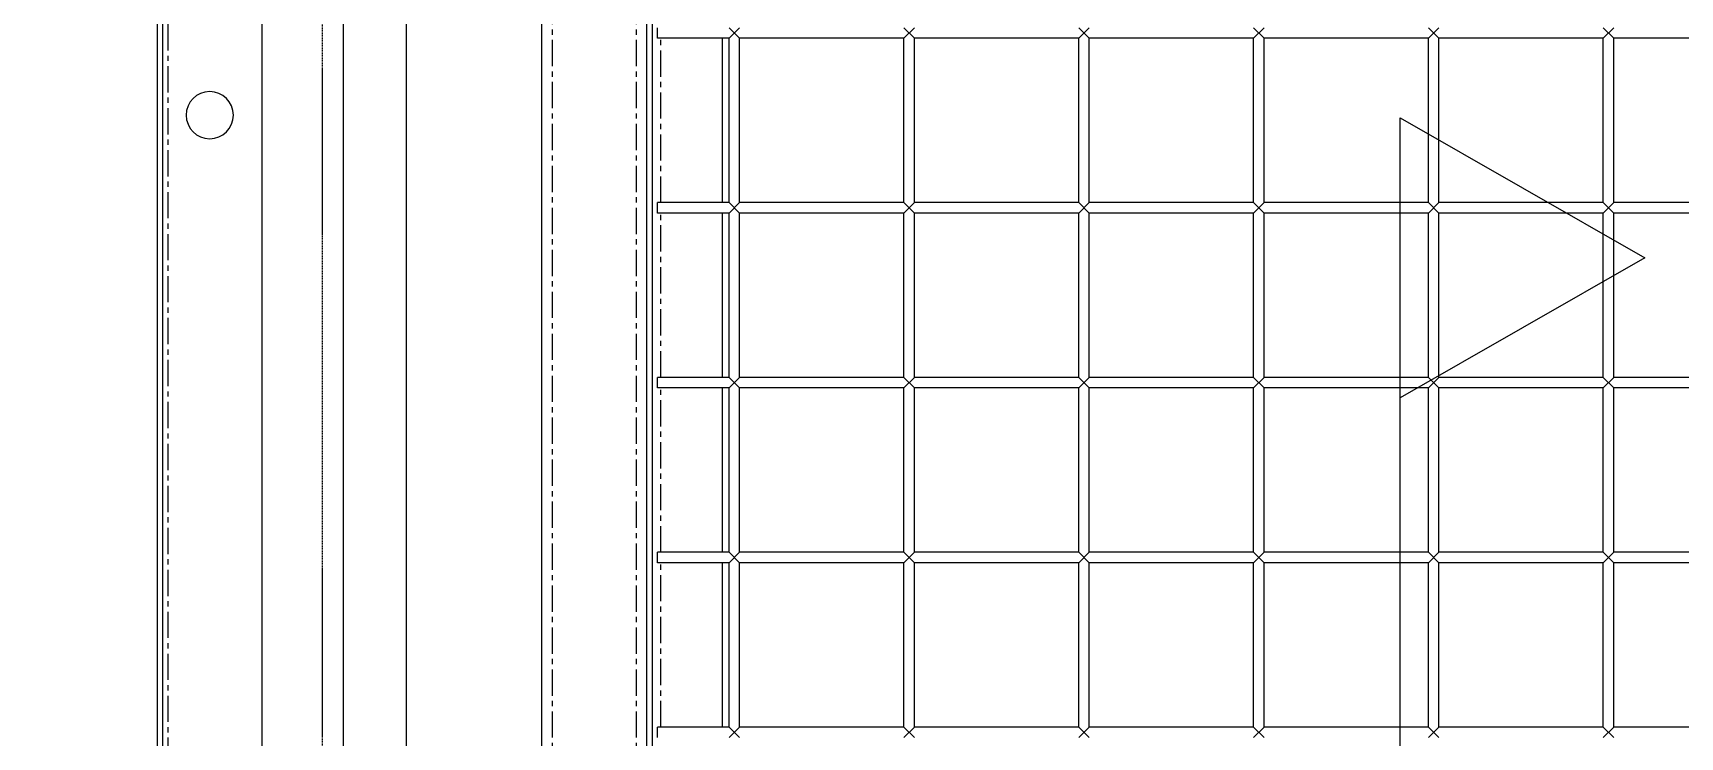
# Model space of a CAD drawing. Header units: millimetres. Extents: x -198529 to 244266, y -64 to 158464.
# Drawn here: x -170034.3 to -169563.3, y 96765.2 to 96966.5 of the extents above; entities that cross this region are included whole.
import ezdxf

# ---------------------------------------------------------------- set-up
doc = ezdxf.new("R2010")
doc.units = ezdxf.units.MM
doc.linetypes.add('CENTER', pattern=[12, 7.5, -1.5, 1.5, -1.5])
doc.linetypes.add('HIDDEN2', pattern=[4.7625, 3.175, -1.5875])
for name, color, linetype in [('0-DCC', 30, 'Continuous'), ('0-DCC-STRUC-T', 4, 'Continuous'), ('K-CEIL-DCC-RACK', 10, 'Continuous')]:
    doc.layers.add(name, color=color, linetype=linetype)

# ---------------------------------------------------------------- blocks, each defined once
blk = doc.blocks.new('DCC2850x1800(右)')
at = {"color": 0, "linetype": 'Continuous'}
for p, q in [((65616, -74478.48), (65616, -72678.48)), ((65646, -74478.48), (65646, -72678.48)), ((65684.72, -74441.08), (65684.72, -72678.48)), ((65726, -74441.08), (65726, -72678.48)), ((65754.5, -72678.48), (65754.5, -74478.48)), ((65756, -72678.48), (65756, -74478.48)), ((65614.5, -72730.88), (65614.5, -74426.08)), ((65292.5, -73906.48), (65339.5, -73906.48)), ((65342.5, -73903.48), (65339.5, -73906.48)), ((65342.5, -73906.48), (65339.5, -73903.48)), ((65339.5, -73953.48), (65339.5, -73906.48)), ((65342.5, -73953.48), (65342.5, -73906.48)), ((65342.5, -73906.48), (65389.5, -73906.48)), ((65392.5, -73903.48), (65389.5, -73906.48)), ((65392.5, -73906.48), (65389.5, -73903.48)), ((65389.5, -73953.48), (65389.5, -73906.48)), ((65392.5, -73953.48), (65392.5, -73906.48)), ((65392.5, -73906.48), (65439.5, -73906.48)), ((65442.5, -73903.48), (65439.5, -73906.48)), ((65442.5, -73906.48), (65439.5, -73903.48)), ((65439.5, -73953.48), (65439.5, -73906.48)), ((65442.5, -73953.48), (65442.5, -73906.48)), ((65442.5, -73906.48), (65489.5, -73906.48)), ((65492.5, -73903.48), (65489.5, -73906.48)), ((65492.5, -73906.48), (65489.5, -73903.48)), ((65489.5, -73953.48), (65489.5, -73906.48)), ((65492.5, -73953.48), (65492.5, -73906.48)), ((65492.5, -73906.48), (65539.5, -73906.48)), ((65542.5, -73903.48), (65539.5, -73906.48)), ((65542.5, -73906.48), (65539.5, -73903.48)), ((65539.5, -73953.48), (65539.5, -73906.48)), ((65542.5, -73953.48), (65542.5, -73906.48)), ((65542.5, -73906.48), (65589.5, -73906.48)), ((65592.5, -73903.48), (65589.5, -73906.48)), ((65592.5, -73906.48), (65589.5, -73903.48)), ((65589.5, -73953.48), (65589.5, -73906.48)), ((65592.5, -73953.48), (65592.5, -73906.48)), ((65592.5, -73906.48), (65613, -73906.48)), ((65594.5, -73906.48), (65594.5, -73953.48)), ((65613, -73906.48), (65613, -73903.48)), ((65292.5, -73953.48), (65339.5, -73953.48)), ((65342.5, -73953.48), (65339.5, -73956.48)), ((65342.5, -73956.48), (65339.5, -73953.48)), ((65342.5, -73953.48), (65389.5, -73953.48)), ((65392.5, -73953.48), (65389.5, -73956.48)), ((65392.5, -73956.48), (65389.5, -73953.48)), ((65392.5, -73953.48), (65439.5, -73953.48)), ((65442.5, -73953.48), (65439.5, -73956.48)), ((65442.5, -73956.48), (65439.5, -73953.48)), ((65442.5, -73953.48), (65489.5, -73953.48)), ((65492.5, -73953.48), (65489.5, -73956.48)), ((65492.5, -73956.48), (65489.5, -73953.48)), ((65492.5, -73953.48), (65539.5, -73953.48)), ((65542.5, -73953.48), (65539.5, -73956.48)), ((65542.5, -73956.48), (65539.5, -73953.48)), ((65542.5, -73953.48), (65589.5, -73953.48)), ((65592.5, -73953.48), (65589.5, -73956.48)), ((65592.5, -73956.48), (65589.5, -73953.48)), ((65592.5, -73953.48), (65613, -73953.48)), ((65613, -73956.48), (65613, -73953.48)), ((65292.5, -73956.48), (65339.5, -73956.48)), ((65339.5, -74003.48), (65339.5, -73956.48)), ((65342.5, -74003.48), (65342.5, -73956.48)), ((65342.5, -73956.48), (65389.5, -73956.48)), ((65389.5, -74003.48), (65389.5, -73956.48)), ((65392.5, -74003.48), (65392.5, -73956.48)), ((65392.5, -73956.48), (65439.5, -73956.48)), ((65439.5, -74003.48), (65439.5, -73956.48)), ((65442.5, -74003.48), (65442.5, -73956.48)), ((65442.5, -73956.48), (65489.5, -73956.48)), ((65489.5, -74003.48), (65489.5, -73956.48)), ((65492.5, -74003.48), (65492.5, -73956.48)), ((65492.5, -73956.48), (65539.5, -73956.48)), ((65539.5, -74003.48), (65539.5, -73956.48)), ((65542.5, -74003.48), (65542.5, -73956.48)), ((65542.5, -73956.48), (65589.5, -73956.48)), ((65589.5, -74003.48), (65589.5, -73956.48)), ((65592.5, -74003.48), (65592.5, -73956.48)), ((65592.5, -73956.48), (65613, -73956.48)), ((65594.5, -73956.48), (65594.5, -74003.48)), ((65292.5, -74003.48), (65339.5, -74003.48)), ((65292.5, -74006.48), (65339.5, -74006.48)), ((65342.5, -74003.48), (65339.5, -74006.48)), ((65342.5, -74006.48), (65339.5, -74003.48)), ((65339.5, -74053.48), (65339.5, -74006.48)), ((65342.5, -74003.48), (65389.5, -74003.48)), ((65342.5, -74053.48), (65342.5, -74006.48)), ((65342.5, -74006.48), (65389.5, -74006.48)), ((65392.5, -74003.48), (65389.5, -74006.48)), ((65392.5, -74006.48), (65389.5, -74003.48)), ((65389.5, -74053.48), (65389.5, -74006.48)), ((65392.5, -74003.48), (65439.5, -74003.48)), ((65392.5, -74053.48), (65392.5, -74006.48)), ((65392.5, -74006.48), (65439.5, -74006.48)), ((65442.5, -74003.48), (65439.5, -74006.48)), ((65442.5, -74006.48), (65439.5, -74003.48)), ((65439.5, -74053.48), (65439.5, -74006.48)), ((65442.5, -74003.48), (65489.5, -74003.48)), ((65442.5, -74053.48), (65442.5, -74006.48)), ((65442.5, -74006.48), (65489.5, -74006.48)), ((65492.5, -74003.48), (65489.5, -74006.48)), ((65492.5, -74006.48), (65489.5, -74003.48)), ((65489.5, -74053.48), (65489.5, -74006.48)), ((65492.5, -74003.48), (65539.5, -74003.48)), ((65492.5, -74053.48), (65492.5, -74006.48)), ((65492.5, -74006.48), (65539.5, -74006.48)), ((65542.5, -74003.48), (65539.5, -74006.48)), ((65542.5, -74006.48), (65539.5, -74003.48)), ((65539.5, -74053.48), (65539.5, -74006.48)), ((65542.5, -74003.48), (65589.5, -74003.48)), ((65542.5, -74053.48), (65542.5, -74006.48)), ((65542.5, -74006.48), (65589.5, -74006.48)), ((65592.5, -74003.48), (65589.5, -74006.48)), ((65592.5, -74006.48), (65589.5, -74003.48)), ((65589.5, -74053.48), (65589.5, -74006.48)), ((65592.5, -74003.48), (65613, -74003.48)), ((65592.5, -74053.48), (65592.5, -74006.48)), ((65592.5, -74006.48), (65613, -74006.48)), ((65594.5, -74006.48), (65594.5, -74053.48)), ((65613, -74006.48), (65613, -74003.48)), ((65292.5, -74053.48), (65339.5, -74053.48)), ((65342.5, -74053.48), (65339.5, -74056.48)), ((65342.5, -74056.48), (65339.5, -74053.48)), ((65342.5, -74053.48), (65389.5, -74053.48)), ((65392.5, -74053.48), (65389.5, -74056.48)), ((65392.5, -74056.48), (65389.5, -74053.48)), ((65392.5, -74053.48), (65439.5, -74053.48)), ((65442.5, -74053.48), (65439.5, -74056.48)), ((65442.5, -74056.48), (65439.5, -74053.48)), ((65442.5, -74053.48), (65489.5, -74053.48)), ((65492.5, -74053.48), (65489.5, -74056.48)), ((65492.5, -74056.48), (65489.5, -74053.48)), ((65492.5, -74053.48), (65539.5, -74053.48)), ((65542.5, -74053.48), (65539.5, -74056.48)), ((65542.5, -74056.48), (65539.5, -74053.48)), ((65542.5, -74053.48), (65589.5, -74053.48)), ((65592.5, -74053.48), (65589.5, -74056.48)), ((65592.5, -74056.48), (65589.5, -74053.48)), ((65592.5, -74053.48), (65613, -74053.48)), ((65613, -74056.48), (65613, -74053.48)), ((65292.5, -74056.48), (65339.5, -74056.48)), ((65339.5, -74103.48), (65339.5, -74056.48)), ((65342.5, -74103.48), (65342.5, -74056.48)), ((65342.5, -74056.48), (65389.5, -74056.48)), ((65389.5, -74103.48), (65389.5, -74056.48)), ((65392.5, -74103.48), (65392.5, -74056.48)), ((65392.5, -74056.48), (65439.5, -74056.48)), ((65439.5, -74103.48), (65439.5, -74056.48)), ((65442.5, -74103.48), (65442.5, -74056.48)), ((65442.5, -74056.48), (65489.5, -74056.48)), ((65489.5, -74103.48), (65489.5, -74056.48)), ((65492.5, -74103.48), (65492.5, -74056.48)), ((65492.5, -74056.48), (65539.5, -74056.48)), ((65539.5, -74103.48), (65539.5, -74056.48)), ((65542.5, -74103.48), (65542.5, -74056.48)), ((65542.5, -74056.48), (65589.5, -74056.48)), ((65589.5, -74103.48), (65589.5, -74056.48)), ((65592.5, -74103.48), (65592.5, -74056.48)), ((65592.5, -74056.48), (65613, -74056.48)), ((65594.5, -74056.48), (65594.5, -74103.48)), ((65292.5, -74103.48), (65339.5, -74103.48)), ((65342.5, -74103.48), (65339.5, -74106.48)), ((65342.5, -74106.48), (65339.5, -74103.48)), ((65342.5, -74103.48), (65389.5, -74103.48)), ((65392.5, -74103.48), (65389.5, -74106.48)), ((65392.5, -74106.48), (65389.5, -74103.48)), ((65392.5, -74103.48), (65439.5, -74103.48)), ((65442.5, -74103.48), (65439.5, -74106.48)), ((65442.5, -74106.48), (65439.5, -74103.48)), ((65442.5, -74103.48), (65489.5, -74103.48)), ((65492.5, -74103.48), (65489.5, -74106.48)), ((65492.5, -74106.48), (65489.5, -74103.48)), ((65492.5, -74103.48), (65539.5, -74103.48)), ((65542.5, -74103.48), (65539.5, -74106.48)), ((65542.5, -74106.48), (65539.5, -74103.48)), ((65542.5, -74103.48), (65589.5, -74103.48)), ((65592.5, -74103.48), (65589.5, -74106.48)), ((65592.5, -74106.48), (65589.5, -74103.48)), ((65592.5, -74103.48), (65613, -74103.48)), ((65613, -74106.48), (65613, -74103.48))]:
    blk.add_line(p, q, dxfattribs=at)
at = {"color": 0, "linetype": 'CENTER'}
for p, q in [((65619, -74478.48), (65619, -72678.48)), ((65643, -74478.48), (65643, -72678.48)), ((65753, -72678.48), (65753, -74478.48)), ((65612, -73953.48), (65612, -73906.48)), ((65612, -74003.48), (65612, -73956.48)), ((65612, -74053.48), (65612, -74006.48)), ((65612, -74103.48), (65612, -74056.48))]:
    blk.add_line(p, q, dxfattribs=at)
at = {"color": 0, "linetype": 'Continuous'}
blk.add_circle((65741, -73928.48), 6.75, dxfattribs=at)
blk = doc.blocks.new('H-方柱-200x8-X8')
blk.add_lwpolyline([(-100, -1190), (100, -1190), (100, 4860.48), (-100, 4860.48)], close=True)
at = {"linetype": 'HIDDEN2', "ltscale": 0.1}
blk.add_lwpolyline([(-94, -1190), (94, -1190), (94, 4860.48), (-94, 4860.48)], close=True, dxfattribs=at)

msp = doc.modelspace()

# ---------------------------------------------------------------- linework, layer by layer
at = {"layer": '0-DCC-STRUC-T'}
msp.add_lwpolyline([(-169643.34, 96742.22), (-169643.34, 96942.22), (-169643.34, 96942.22), (-169573.34, 96902.22), (-169643.34, 96862.22)], dxfattribs=at)
msp.add_solid([(-169643.34, 96942.22), (-169643.34, 96862.22), (-169573.34, 96902.22), (-169643.34, 96942.22)], dxfattribs=at)

# ---------------------------------------------------------------- block references
at = {"layer": '0-DCC', "xscale": -1}
msp.add_blockref('DCC2850x1800(右)', (-104242.77, 170871.49), dxfattribs=at)
at = {"layer": 'K-CEIL-DCC-RACK'}
msp.add_blockref('H-方柱-200x8-X8', (-170045.54, 95682.53), dxfattribs=at)

doc.saveas('drawing.dxf')
